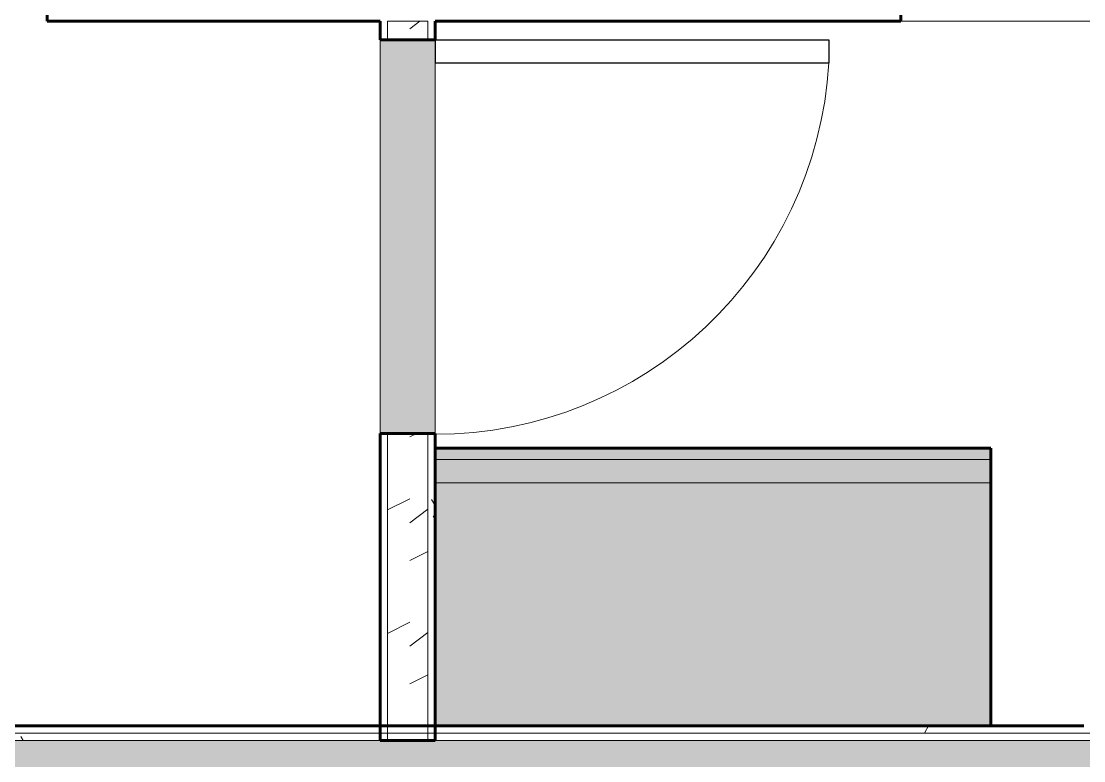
# Model space of a CAD drawing. Header units: inches. Extents: x -4169 to -1846, y 9706 to 12377.
# Drawn here: x -3648.1 to -3556.3, y 10838.2 to 10902 of the extents above; entities that cross this region are included whole.
import ezdxf

# ---------------------------------------------------------------- set-up
doc = ezdxf.new("R2010")
doc.units = ezdxf.units.IN
doc.header["$MEASUREMENT"] = 0
for name, color, linetype, lineweight in [('0-1', 7, 'Continuous', 5), ('0-2', 10, 'Continuous', 18), ('A-DOOR-1', 7, 'Continuous', 9), ('A-DOOR-2', 50, 'Continuous', 30), ('A-WALL', 113, 'Continuous', 18), ('A-WALL-1', 8, 'Continuous', 5), ('A-WALL-2', 250, 'Continuous', 60), ('A-WALL-3', 10, 'Continuous', 18), ('A-WALL-PATT-1', 7, 'Continuous', 9), ('A-WALL-PATT-2', 253, 'Continuous', 9), ('A-WALL-PATT-4', 111, 'Continuous', 9), ('I-WALL-3', 2, 'Continuous', 60), ('Q-CASE-1', 253, 'Continuous', 9), ('Q-CASE-2', 250, 'Continuous', 60), ('Q-CASE-3', 7, 'Continuous', 9)]:
    doc.layers.add(name, color=color, linetype=linetype, lineweight=lineweight)
pattern_1 = [(0, (0, 0), (20.48, 5.12), [0.845, -14.515, 0.845, -14.515, -81.92]), (0, (0, 0), (20.48, 5.12), [-30.72, 0.845, -29.875, 0.845, -14.515, -35.84]), (0, (0, 0), (20.48, 5.12), [-76.8, 0.845, -9.395, 0.845, -24.755]), (120, (7.68, 2.56), (-14.67405006737632, 15.1762002695053), [0.8449999999999999, -14.515, 0.8449999999999999, -14.515, -81.91999999999999]), (120, (7.68, 2.56), (-14.67405006737632, 15.1762002695053), [-30.72, 0.8449999999999999, -29.875, 0.8449999999999999, -14.515, -35.84]), (120, (7.68, 2.56), (-14.67405006737632, 15.1762002695053), [-76.79999999999998, 0.8449999999999999, -9.394999999999998, 0.8449999999999999, -24.755]), (240, (10.24, 12.8), (-5.805949932623669, -20.2962002695053), [0.845, -14.515, 0.845, -14.515, -81.92]), (240, (10.24, 12.8), (-5.805949932623669, -20.2962002695053), [-30.72, 0.845, -29.875, 0.845, -14.515, -35.84]), (240, (10.24, 12.8), (-5.805949932623669, -20.2962002695053), [-76.8, 0.845, -9.395, 0.845, -24.755])]

# ---------------------------------------------------------------- blocks, each defined once
blk = doc.blocks.new('OD_CW_Base Cabinet - OD_CW_Base Cabinet-2463166-ENLARGED RCP - 1ST FLOOR PLAN')
at = {"layer": 'Q-CASE-1'}
for points in [[(47.62956291179841, -0.9999999999619289), (48.73770491802755, -0.9999999999612468), (48.73770491802704, 3.886668764607747e-11), (0.7377049180152823, 1.192290710605447e-11), (0.7377049180157939, -0.9999999999881906), (42.18784775973401, -0.9999999999649984)], [(48.73770491802875, -2.999999999959769), (48.73770491802755, -0.9999999999612468), (0.7377049180157939, -0.9999999999881906), (0.7377049180169876, -2.999999999986712), (47.6295629117996, -2.999999999960451)], [(48.73770491804043, -23.9999999999884), (48.73770491802866, -2.999999999960095), (0.7377049180169023, -2.999999999987039), (0.7377049180286689, -24.00000000001534), (47.62956291181128, -23.99999999998908)]]:
    blk.add_hatch(color=256, dxfattribs=at).paths.add_polyline_path(points, flags=0)
at = {"layer": 'Q-CASE-2'}
for p, q in [((0.7377049180327883, -24.00000000000016), (0.7377049180327883, -1.225686219186169e-13)), ((0.7377049180327883, -1.212363542890667e-13), (48.7377049180328, -1.212363542890667e-13)), ((48.7377049180328, -1.212363542890667e-13), (48.7377049180328, -24.00000000000016)), ((48.7377049180328, -24.00000000000016), (0.7377049180327829, -24.00000000000016))]:
    blk.add_line(p, q, dxfattribs=at)
at = {"layer": 'Q-CASE-3'}
for p, q in [((0.7377049180333198, -1.56172163733484e-13), (0.7377049180333184, -1.000000000000157)), ((48.73770491803278, -2.239681998981869e-13), (0.7377049180333212, -1.56172163733484e-13)), ((48.73770491803278, -1.000000000000224), (48.73770491803278, -2.240430063693646e-13)), ((48.73770491803278, -1.000000000000224), (0.7377049180333158, -1.000000000000157)), ((0.7377049180327816, -1.000000000000157), (0.7377049180327788, -2.999999999998606)), ((48.73770491803278, -1.000000000000224), (0.7377049180327829, -1.000000000000157)), ((48.73770491803278, -2.999999999998674), (48.73770491803278, -1.000000000000224)), ((0.7377049180327786, -2.999999999998592), (0.7377049180327488, -24.00000000000016)), ((48.73770491803278, -2.99999999999866), (0.7377049180327829, -2.999999999998592)), ((48.73770491803274, -24.00000000000022), (48.73770491803278, -2.999999999998659)), ((48.73770491803274, -24.00000000000022), (0.737704918032751, -24.00000000000016))]:
    blk.add_line(p, q, dxfattribs=at)
blk = doc.blocks.new('Single-Flush - 34_ x 84_-1372834-ENLARGED RCP - 1ST FLOOR PLAN')
at = {"layer": 'A-DOOR-1'}
blk.add_arc((17.00000000000093, -2.374999999999438), 34.06659275674492, 179.9999999999998, 266.6343130016129, dxfattribs=at)
at = {"layer": 'A-DOOR-2'}
for p, q in [((14.99999999999999, -2.374999999999781), (14.99999999999999, -36.38283353955178)), ((17.00000000000093, -2.374999999999781), (14.99999999999999, -2.374999999999781)), ((17.00000000000093, -2.374999999999781), (17.00000000000093, -36.38283353955178)), ((17.00000000000093, -36.38283353955178), (14.99999999999999, -36.38283353955178))]:
    blk.add_line(p, q, dxfattribs=at)
blk = doc.blocks.new('CTR - 1st Phase - Unit Layouts_rvt-1-ENLARGED RCP - 1ST FLOOR PLAN')
at = {"layer": 'A-WALL-1'}
blk.add_hatch(color=256, dxfattribs=at).paths.add_polyline_path([(-3612.373736681333, 10866.43939611053), (-3612.373736681319, 10900.43939611053), (-3617.123736681319, 10900.43939611053), (-3617.12373668132, 10866.43939611053), (-3612.998736681319, 10866.43939611053)], flags=0)
at = {"layer": 'A-WALL-PATT-1'}
h = blk.add_hatch(dxfattribs=at)
h.set_pattern_fill('FP_1', color=256, style=0, pattern_type=2)
h.set_pattern_definition(pattern_1)
h.paths.add_polyline_path([(-3617.12373668132, 10841.18939611053), (-3616.49873668132, 10841.18939611053), (-3616.49873668132, 10866.43939611053), (-3617.12373668132, 10866.43939611053), (-3617.12373668132, 10862.18939611053)], flags=0)
h.paths.add_polyline_path([(-3617.123736681319, 10900.43939611053), (-3616.49873668132, 10900.43939611053), (-3616.49873668132, 10902.03426063451), (-3617.123736681319, 10902.03426063451)], flags=0)
h.paths.add_polyline_path([(-3616.49873668132, 10906.78426063451), (-3616.49873668132, 10961.41761895309), (-3617.123736681319, 10961.4176189531), (-3617.123736681319, 10906.78426063451)], flags=0)
h = blk.add_hatch(dxfattribs=at)
h.set_pattern_fill('FP_1', color=256, style=0, pattern_type=2)
h.set_pattern_definition(pattern_1)
h.paths.add_polyline_path([(-3612.998736681319, 10841.18939611053), (-3612.373736681333, 10841.18939611053), (-3612.373736681333, 10866.43939611053), (-3612.998736681319, 10866.43939611053), (-3612.998736681319, 10862.18939611053)], flags=0)
h.paths.add_polyline_path([(-3612.373736681319, 10900.43939611053), (-3612.373736681319, 10902.03426063451), (-3612.998736681319, 10902.03426063451), (-3612.998736681319, 10900.43939611053)], flags=0)
h.paths.add_polyline_path([(-3612.373736681319, 10906.78426063451), (-3612.373736681319, 10961.4176189531), (-3612.998736681319, 10961.4176189531), (-3612.998736681319, 10906.78426063451)], flags=0)
at = {"layer": 'A-WALL-PATT-2'}
h = blk.add_hatch(dxfattribs=at)
h.set_pattern_fill('FP_2', color=256, style=0, pattern_type=2)
h.set_pattern_definition([(216.87, (4.265, 10.662), (31.98716190389133, 21.32545714244463), [5.331, -47.981]), (206.565, (10.662, 7.464), (-10.66247606731217, -10.66200980650436), [11.921, -11.921]), (198.435, (10.662, 2.132), (-21.3244936496746, -10.66258686177925), [6.743999999999999, -26.974])])
h.paths.add_polyline_path([(-3616.333642341697, 10841.18939611053), (-3612.998736681319, 10841.18939611053), (-3612.998736681319, 10866.43939611053), (-3616.49873668132, 10866.43939611053), (-3616.49873668132, 10841.18939611053)], flags=0)
h.paths.add_polyline_path([(-3616.49873668132, 10900.43939611053), (-3612.998736681319, 10900.43939611053), (-3612.998736681319, 10902.03426063451), (-3616.498736681162, 10902.03426063451)], flags=0)
h.paths.add_polyline_path([(-3612.998736681319, 10906.78426063451), (-3612.998736681319, 10962.0426189531), (-3616.49873668132, 10962.0426189531), (-3616.49873668132, 10906.78426063451)], flags=0)
at = {"layer": 'A-WALL-2'}
for p, q in [((-3572.148736680552, 10906.7842606345), (-3572.148736680552, 10902.0342606345)), ((-3645.873736681317, 10902.0342606345), (-3645.873736681317, 10902.6592606345)), ((-3617.123736681316, 10902.0342606345), (-3645.873736681317, 10902.0342606345)), ((-3617.123736681316, 10900.43939611052), (-3617.123736681316, 10902.0342606345)), ((-3572.148736680552, 10902.0342606345), (-3612.373736681316, 10902.0342606345)), ((-3612.373736681316, 10902.0342606345), (-3612.373736681316, 10900.43939611052)), ((-3612.373736681316, 10900.43939611052), (-3617.123736681316, 10900.43939611052)), ((-3617.123736681316, 10839.93939611052), (-3617.123736681316, 10866.43939611052)), ((-3617.123736681316, 10866.43939611052), (-3612.373736681316, 10866.43939611052)), ((-3612.373736681316, 10866.43939611052), (-3612.373736681316, 10865.18939611054)), ((-3612.373736681316, 10841.18939611054), (-3612.373736681316, 10839.93939611052)), ((-3612.373736681316, 10839.93939611052), (-3617.123736681316, 10839.93939611052))]:
    blk.add_line(p, q, dxfattribs=at)
at = {"layer": 'A-WALL-3'}
for p, q in [((-3612.998736681316, 10902.0342606345), (-3616.498736681316, 10902.0342606345)), ((-3616.498736681316, 10900.43939611052), (-3616.498736681316, 10902.0342606345)), ((-3616.498736681316, 10902.0342606345), (-3612.998736681316, 10902.0342606345)), ((-3612.998736681316, 10900.43939611052), (-3612.998736681316, 10902.0342606345)), ((-3572.148736680553, 10902.0342606345), (-3540.148736680553, 10902.0342606345)), ((-3617.123736681316, 10900.43939611052), (-3617.123736681316, 10866.43939611052)), ((-3612.373736681316, 10866.43939611052), (-3612.373736681316, 10900.43939611052)), ((-3616.498736681316, 10839.93939611052), (-3616.498736681316, 10866.43939611052)), ((-3612.998736681316, 10839.93939611052), (-3612.998736681316, 10866.43939611052))]:
    blk.add_line(p, q, dxfattribs=at)
at = {"layer": '0-2', "rotation": 90.00000000000001}
blk.add_blockref('Single-Flush - 34_ x 84_-1372834-ENLARGED RCP - 1ST FLOOR PLAN', (-3614.748736681316, 10883.43939611052), dxfattribs=at)
at = {"layer": '0-2'}
blk.add_blockref('OD_CW_Base Cabinet - OD_CW_Base Cabinet-2463166-ENLARGED RCP - 1ST FLOOR PLAN', (-3613.111441599347, 10865.18939611054), dxfattribs=at)

msp = doc.modelspace()

# ---------------------------------------------------------------- hatches: boundary and pattern name
at = {"layer": 'A-WALL-PATT-4'}
h = msp.add_hatch(dxfattribs=at)
h.set_pattern_fill('FP_1', color=256, style=0, pattern_type=2)
h.set_pattern_definition(pattern_1)
h.paths.add_polyline_path([(-3822.723736679685, 10840.56439611053), (-3487.923736679718, 10840.56439611052), (-3487.923736679718, 10841.18939611053), (-3536.397515132077, 10841.18939611053), (-3536.397515132077, 10840.93103777444), (-3556.349958230589, 10840.93103777444), (-3556.349958230589, 10841.18939611053), (-3822.723736679685, 10841.18939611053)], flags=0)
h = msp.add_hatch(dxfattribs=at)
h.set_pattern_fill('FP_1', color=256, style=0, pattern_type=2)
h.set_pattern_definition(pattern_1)
h.paths.add_polyline_path([(-3675.923736679663, 10839.93939611053), (-3487.298736679718, 10839.93939611053), (-3487.298736679718, 10840.56439611052), (-3822.723736679685, 10840.56439611053), (-3822.723736679685, 10839.93939611053), (-3753.923736679726, 10839.93939611053)], flags=0)
h = msp.add_hatch(dxfattribs=at)
h.set_pattern_fill('FP_12', color=256, style=0, pattern_type=2)
h.set_pattern_definition([(161.57, (0.32, 0.32), (-2.560496184573631, -0.0005373861552858683), [0, -18.214, 2.022, 0]), (18.43, (-0.32, 0.32), (-2.560496184573631, 0.0005373861552860904), [0, -18.214, 2.022, 0]), (108.43, (0.32, 0.32), (1.279220909290681, -6.400876726295667), [6.069999999999999, -14.166]), (71.57, (-0.32, 0.32), (1.279220909290681, 6.400876726295667), [6.07, -14.166])])
h.paths.add_polyline_path([(-3531.715910646034, 10836.43939611052), (-3486.673736679718, 10836.43939611052), (-3486.673736679718, 10839.93939611053), (-3822.723736679685, 10839.93939611053), (-3822.723736679685, 10836.43939611053), (-3558.059381039652, 10836.43939611053)], flags=0)

# ---------------------------------------------------------------- linework, layer by layer
at = {"layer": 'A-WALL'}
for p, q in [((-3822.723736679681, 10840.56439611052), (-3487.298736679715, 10840.56439611051)), ((-3822.723736679681, 10839.93939611052), (-3486.673736679714, 10839.93939611051))]:
    msp.add_line(p, q, dxfattribs=at)
at = {"layer": 'I-WALL-3'}
for p, q in [((-3822.723736679681, 10841.18939611052), (-3612.373736681328, 10841.18939611051)), ((-3564.373736681328, 10841.18939611051), (-3556.349958230584, 10841.18939611051))]:
    msp.add_line(p, q, dxfattribs=at)

# ---------------------------------------------------------------- block references
at = {"layer": '0-1'}
msp.add_blockref('CTR - 1st Phase - Unit Layouts_rvt-1-ENLARGED RCP - 1ST FLOOR PLAN', (0, 0), dxfattribs=at)

doc.saveas('drawing.dxf')
